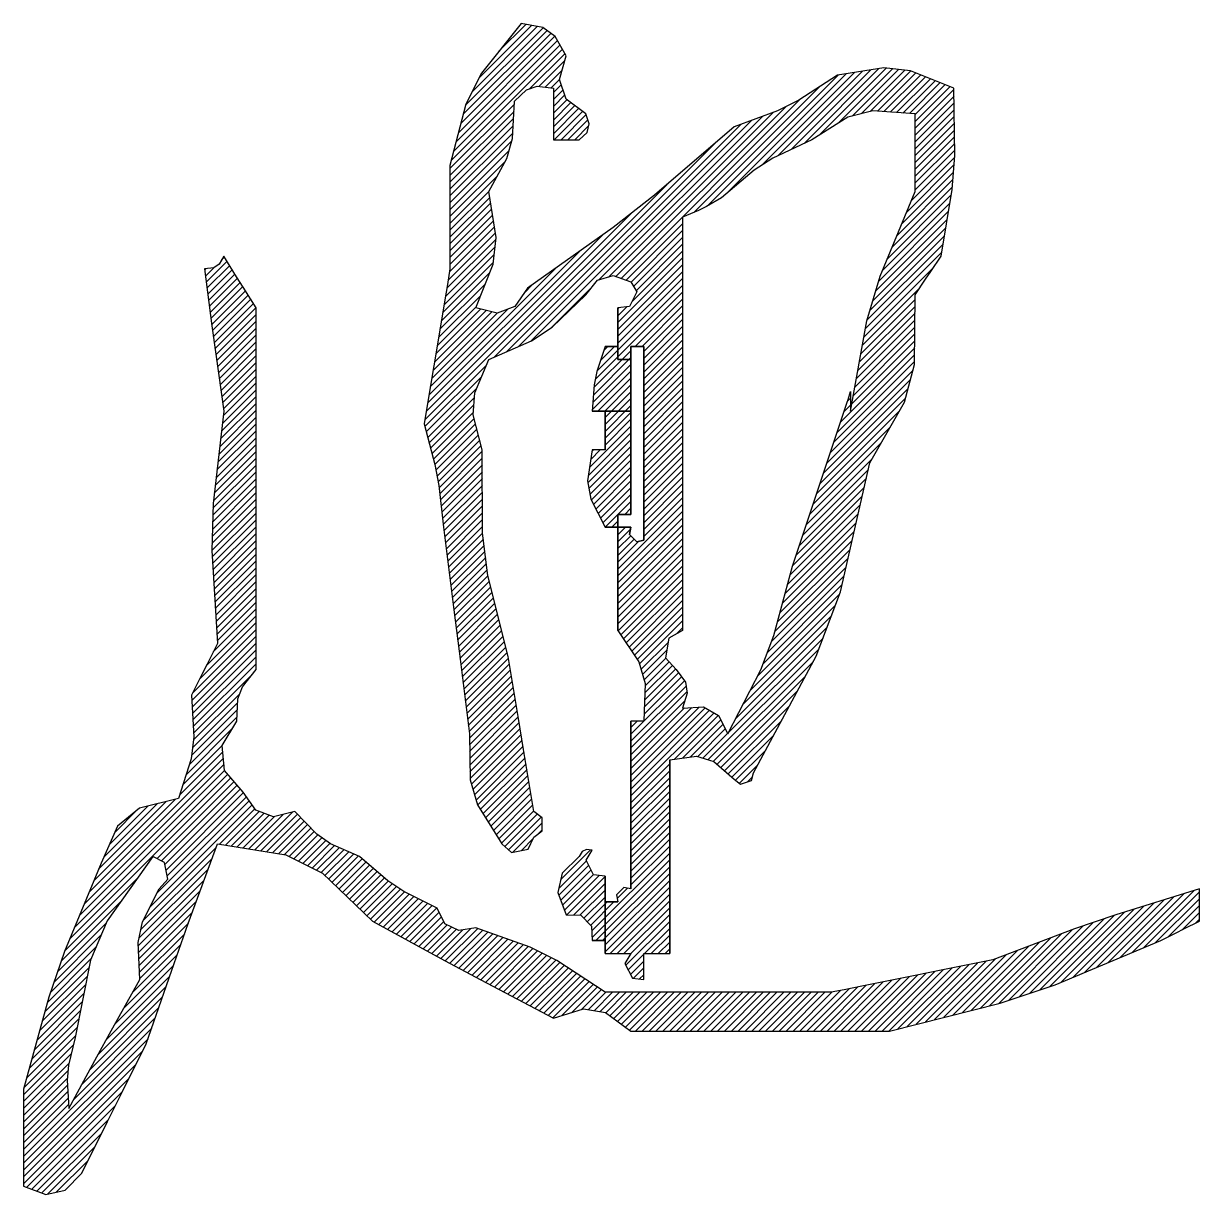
# Model space of a CAD drawing. Header units: millimetres. Extents: x 865974 to 875117, y 41124 to 44891.
# Drawn here: x 866647.772 to 866650.806, y 41152.245 to 41155.268 of the extents above; entities that cross this region are included whole.
import ezdxf

# ---------------------------------------------------------------- set-up
doc = ezdxf.new("R2010")
doc.units = ezdxf.units.MM
doc.header["$LTSCALE"] = 1000
doc.header["$MEASUREMENT"] = 0

# ---------------------------------------------------------------- blocks, each defined once
blk = doc.blocks.new('ZYC')
h = blk.add_hatch()
h.set_pattern_fill('ANSI31', color=256, scale=0.01, style=0)
h.paths.add_polyline_path([(0.43011, 0.364093), (0.43011, 0.382765), (0.43011, 0.420108), (0.42674, 0.42542), (0.425073, 0.428087), (0.421775, 0.433444), (0.420561, 0.431369), (0.419156, 0.430432), (0.416773, 0.43011), (0.418678, 0.415427), (0.419679, 0.408091), (0.421775, 0.393434), (0.419006, 0.369579), (0.418668, 0.357391), (0.420108, 0.333419), (0.41744, 0.328084), (0.416107, 0.325417), (0.413439, 0.320082), (0.414054, 0.309347), (0.413343, 0.303662), (0.410105, 0.293408), (0.399991, 0.290918), (0.394373, 0.286237), (0.3901, 0.276738), (0.380676, 0.253935), (0.376645, 0.242177), (0.370095, 0.218389), (0.370095, 0.208387), (0.370095, 0.203385), (0.370095, 0.193383), (0.375842, 0.191199), (0.380817, 0.192305), (0.385099, 0.196717), (0.391767, 0.210054), (0.395101, 0.216722), (0.40177, 0.230059), (0.408931, 0.250792), (0.412599, 0.261129), (0.420108, 0.281739), (0.437767, 0.278859), (0.447218, 0.274133), (0.460118, 0.261734), (0.478724, 0.251609), (0.48806, 0.246608), (0.506796, 0.236727), (0.514554, 0.239101), (0.520234, 0.238155), (0.526802, 0.233393), (0.553475, 0.233393), (0.566812, 0.233393), (0.593485, 0.233393), (0.62211, 0.240615), (0.63627, 0.245335), (0.663503, 0.256732), (0.667504, 0.258733), (0.669505, 0.259733), (0.673506, 0.261734), (0.673506, 0.265068), (0.673506, 0.266735), (0.673506, 0.270069), (0.65194, 0.26343), (0.641248, 0.259755), (0.620159, 0.251731), (0.606822, 0.249064), (0.600154, 0.24773), (0.586817, 0.245063), (0.583483, 0.244396), (0.581816, 0.244062), (0.578481, 0.243396), (0.555142, 0.243396), (0.543472, 0.243396), (0.520133, 0.243396), (0.507672, 0.251585), (0.500819, 0.255011), (0.486791, 0.260067), (0.482384, 0.259302), (0.478821, 0.261083), (0.476789, 0.265068), (0.468212, 0.269419), (0.464099, 0.272162), (0.456784, 0.278405), (0.44933, 0.281676), (0.445738, 0.284191), (0.440113, 0.290074), (0.434588, 0.288683), (0.430024, 0.290394), (0.426776, 0.295076), (0.421963, 0.300651), (0.42138, 0.307062), (0.425109, 0.313414), (0.425389, 0.319104), (0.426579, 0.322279), (0.43011, 0.32675)])
h.paths.add_polyline_path([(0.403437, 0.278405), (0.406483, 0.276895), (0.407335, 0.272635), (0.405104, 0.270069), (0.400789, 0.261552), (0.399657, 0.256267), (0.400102, 0.24673), (0.39271, 0.233425), (0.389042, 0.226756), (0.381764, 0.213388), (0.381342, 0.220741), (0.38169, 0.224569), (0.383431, 0.231726), (0.387336, 0.251661), (0.391694, 0.261829)], flags=16)
h.paths.add_polyline_path([(0.588484, 0.380097), (0.597359, 0.395706), (0.599993, 0.405487), (0.600154, 0.423442), (0.602821, 0.427443), (0.604155, 0.429443), (0.606822, 0.433444), (0.609698, 0.450594), (0.610376, 0.459401), (0.610156, 0.476789), (0.598944, 0.481275), (0.592073, 0.482039), (0.580149, 0.480123), (0.570106, 0.473686), (0.564651, 0.470958), (0.553475, 0.466786), (0.532919, 0.449159), (0.522205, 0.440789), (0.500128, 0.425109), (0.49688, 0.420428), (0.492316, 0.418716), (0.486791, 0.420108), (0.491278, 0.43132), (0.492041, 0.438191), (0.490125, 0.450115), (0.494812, 0.458618), (0.496281, 0.463759), (0.496794, 0.473455), (0.499861, 0.47635), (0.502606, 0.477265), (0.506796, 0.476789), (0.506796, 0.471454), (0.506796, 0.468787), (0.506796, 0.463452), (0.509464, 0.463452), (0.510797, 0.463452), (0.513465, 0.463452), (0.515512, 0.465287), (0.516075, 0.467538), (0.515132, 0.47012), (0.510092, 0.473944), (0.508393, 0.479041), (0.510131, 0.485124), (0.507303, 0.490115), (0.504099, 0.492404), (0.498461, 0.49346), (0.488222, 0.480646), (0.484231, 0.472663), (0.480123, 0.456784), (0.480123, 0.446114), (0.480123, 0.44078), (0.480123, 0.43011), (0.479456, 0.426109), (0.479123, 0.424109), (0.478456, 0.420108), (0.476455, 0.408104), (0.475455, 0.402103), (0.473455, 0.3901), (0.476237, 0.379607), (0.477248, 0.374214), (0.478456, 0.363426), (0.481123, 0.342088), (0.482457, 0.331418), (0.485124, 0.310079), (0.485298, 0.298264), (0.487209, 0.291767), (0.49346, 0.281739), (0.496025, 0.279507), (0.500285, 0.280359), (0.501795, 0.283406), (0.503893, 0.285053), (0.503893, 0.288427), (0.501795, 0.290074), (0.499128, 0.306078), (0.497794, 0.31408), (0.495127, 0.330085), (0.489921, 0.35095), (0.488548, 0.361927), (0.488458, 0.383431), (0.486111, 0.392492), (0.486514, 0.398136), (0.490125, 0.406771), (0.501156, 0.411552), (0.506476, 0.415099), (0.515132, 0.423442), (0.518173, 0.427226), (0.52222, 0.428382), (0.526802, 0.426776), (0.528325, 0.424212), (0.526432, 0.420426), (0.523467, 0.420108), (0.523467, 0.406771), (0.526802, 0.406771), (0.526802, 0.410105), (0.528135, 0.410105), (0.528802, 0.410105), (0.530136, 0.410105), (0.530136, 0.3901), (0.530136, 0.380097), (0.530136, 0.360092), (0.528293, 0.359691), (0.5264, 0.361584), (0.526802, 0.363426), (0.523467, 0.363426), (0.523467, 0.336753), (0.528881, 0.328693), (0.530475, 0.323117), (0.530136, 0.313414), (0.528802, 0.313414), (0.526802, 0.313414), (0.526802, 0.283406), (0.526802, 0.270069), (0.524959, 0.270471), (0.523066, 0.268578), (0.523467, 0.266735), (0.520133, 0.266735), (0.520133, 0.253398), (0.522801, 0.253398), (0.524134, 0.253398), (0.526802, 0.253398), (0.525278, 0.250835), (0.527171, 0.247049), (0.530136, 0.24673), (0.530136, 0.249397), (0.530136, 0.250731), (0.530136, 0.253398), (0.532803, 0.253398), (0.534137, 0.253398), (0.536804, 0.253398), (0.536804, 0.283406), (0.536804, 0.303411), (0.543701, 0.304362), (0.54824, 0.303), (0.553475, 0.29841), (0.555117, 0.297087), (0.557957, 0.298033), (0.558476, 0.300077), (0.574642, 0.330198), (0.580858, 0.346774)])
h.paths.add_polyline_path([(0.540138, 0.37943), (0.540138, 0.400769), (0.540138, 0.443447), (0.544251, 0.445207), (0.546265, 0.446215), (0.550141, 0.448448), (0.558596, 0.455637), (0.56343, 0.458745), (0.57348, 0.463452), (0.582783, 0.469318), (0.589185, 0.470919), (0.600154, 0.47012), (0.600154, 0.462118), (0.600154, 0.458117), (0.600154, 0.450115), (0.591126, 0.428275), (0.587717, 0.416684), (0.583483, 0.393434), (0.583483, 0.395435), (0.583483, 0.396435), (0.583483, 0.398435), (0.582816, 0.396435), (0.582482, 0.395435), (0.581816, 0.393434), (0.576481, 0.37743), (0.573814, 0.369428), (0.568479, 0.353424), (0.563693, 0.335475), (0.560283, 0.326609), (0.551808, 0.310079), (0.549387, 0.31488), (0.545503, 0.317099), (0.540138, 0.316748), (0.541325, 0.320626), (0.540852, 0.323466), (0.538471, 0.32675), (0.535708, 0.32972), (0.536562, 0.33484), (0.540138, 0.336753)], flags=16)
h.paths.add_polyline_path([(0.526802, 0.393434), (0.520133, 0.393434), (0.520133, 0.383431), (0.518799, 0.383431), (0.518133, 0.383431), (0.516799, 0.383431), (0.515643, 0.375402), (0.516436, 0.370647), (0.520133, 0.363426), (0.523467, 0.363426), (0.523467, 0.366761), (0.524801, 0.366761), (0.525468, 0.366761), (0.526802, 0.366761)], flags=17)
h.paths.add_polyline_path([(0.526802, 0.406771), (0.523467, 0.406771), (0.523467, 0.410105), (0.520133, 0.410105), (0.518021, 0.403641), (0.517335, 0.400213), (0.516799, 0.393434), (0.526802, 0.393434)], flags=17)
h.paths.add_polyline_path([(0.520133, 0.273403), (0.517168, 0.273722), (0.515275, 0.277508), (0.516799, 0.280072), (0.515322, 0.280274), (0.514189, 0.279708), (0.513465, 0.278405), (0.509053, 0.274123), (0.507947, 0.269148), (0.510131, 0.263401), (0.5139, 0.263267), (0.516665, 0.260502), (0.516799, 0.256732), (0.520133, 0.256732)], flags=17)
for p, q in [((0.498461, 0.49346), (0.488222, 0.480646)), ((0.504099, 0.492404), (0.498461, 0.49346)), ((0.507303, 0.490115), (0.504099, 0.492404)), ((0.510131, 0.485124), (0.507303, 0.490115)), ((0.508393, 0.479041), (0.510131, 0.485124)), ((0.488222, 0.480646), (0.484231, 0.472663)), ((0.580149, 0.480123), (0.570106, 0.473686)), ((0.592073, 0.482039), (0.580149, 0.480123)), ((0.598944, 0.481275), (0.592073, 0.482039)), ((0.610156, 0.476789), (0.598944, 0.481275)), ((0.499861, 0.47635), (0.502606, 0.477265)), ((0.502606, 0.477265), (0.506796, 0.476789)), ((0.506796, 0.476789), (0.506796, 0.471454)), ((0.510092, 0.473944), (0.508393, 0.479041)), ((0.610376, 0.459401), (0.610156, 0.476789)), ((0.496281, 0.463759), (0.496794, 0.473455)), ((0.496794, 0.473455), (0.499861, 0.47635)), ((0.515132, 0.47012), (0.510092, 0.473944)), ((0.570106, 0.473686), (0.564651, 0.470958)), ((0.484231, 0.472663), (0.480123, 0.456784)), ((0.506796, 0.471454), (0.506796, 0.468787)), ((0.564651, 0.470958), (0.553475, 0.466786)), ((0.589185, 0.470919), (0.582783, 0.469318)), ((0.600154, 0.47012), (0.589185, 0.470919)), ((0.506796, 0.468787), (0.506796, 0.463452)), ((0.516075, 0.467538), (0.515132, 0.47012)), ((0.515512, 0.465287), (0.516075, 0.467538)), ((0.582783, 0.469318), (0.57348, 0.463452)), ((0.600154, 0.462118), (0.600154, 0.47012)), ((0.513465, 0.463452), (0.515512, 0.465287)), ((0.553475, 0.466786), (0.532919, 0.449159)), ((0.494812, 0.458618), (0.496281, 0.463759)), ((0.506796, 0.463452), (0.509464, 0.463452)), ((0.509464, 0.463452), (0.510797, 0.463452)), ((0.510797, 0.463452), (0.513465, 0.463452)), ((0.57348, 0.463452), (0.56343, 0.458745)), ((0.600154, 0.458117), (0.600154, 0.462118)), ((0.490125, 0.450115), (0.494812, 0.458618)), ((0.56343, 0.458745), (0.558596, 0.455637)), ((0.609698, 0.450594), (0.610376, 0.459401)), ((0.480123, 0.456784), (0.480123, 0.446114)), ((0.558596, 0.455637), (0.550141, 0.448448)), ((0.600154, 0.450115), (0.600154, 0.458117)), ((0.492041, 0.438191), (0.490125, 0.450115)), ((0.532919, 0.449159), (0.522205, 0.440789)), ((0.591126, 0.428275), (0.600154, 0.450115)), ((0.606822, 0.433444), (0.609698, 0.450594)), ((0.480123, 0.446114), (0.480123, 0.44078)), ((0.546265, 0.446215), (0.544251, 0.445207)), ((0.550141, 0.448448), (0.546265, 0.446215)), ((0.544251, 0.445207), (0.540138, 0.443447)), ((0.540138, 0.443447), (0.540138, 0.400769)), ((0.480123, 0.44078), (0.480123, 0.43011)), ((0.522205, 0.440789), (0.500128, 0.425109)), ((0.491278, 0.43132), (0.492041, 0.438191)), ((0.420561, 0.431369), (0.419156, 0.430432)), ((0.421775, 0.433444), (0.420561, 0.431369)), ((0.425073, 0.428087), (0.421775, 0.433444)), ((0.486791, 0.420108), (0.491278, 0.43132)), ((0.604155, 0.429443), (0.606822, 0.433444)), ((0.419156, 0.430432), (0.416773, 0.43011)), ((0.416773, 0.43011), (0.418678, 0.415427)), ((0.42674, 0.42542), (0.425073, 0.428087)), ((0.480123, 0.43011), (0.479456, 0.426109)), ((0.518173, 0.427226), (0.52222, 0.428382)), ((0.52222, 0.428382), (0.526802, 0.426776)), ((0.587717, 0.416684), (0.591126, 0.428275)), ((0.602821, 0.427443), (0.604155, 0.429443)), ((0.43011, 0.420108), (0.42674, 0.42542)), ((0.479456, 0.426109), (0.479123, 0.424109)), ((0.500128, 0.425109), (0.49688, 0.420428)), ((0.515132, 0.423442), (0.518173, 0.427226)), ((0.526802, 0.426776), (0.528325, 0.424212)), ((0.600154, 0.423442), (0.602821, 0.427443)), ((0.479123, 0.424109), (0.478456, 0.420108)), ((0.506476, 0.415099), (0.515132, 0.423442)), ((0.528325, 0.424212), (0.526432, 0.420426)), ((0.599993, 0.405487), (0.600154, 0.423442)), ((0.43011, 0.382765), (0.43011, 0.420108)), ((0.478456, 0.420108), (0.476455, 0.408104)), ((0.492316, 0.418716), (0.486791, 0.420108)), ((0.49688, 0.420428), (0.492316, 0.418716)), ((0.526432, 0.420426), (0.523467, 0.420108)), ((0.523467, 0.420108), (0.523467, 0.406771)), ((0.523467, 0.406771), (0.523467, 0.420108)), ((0.523467, 0.420108), (0.523467, 0.406771)), ((0.583483, 0.393434), (0.587717, 0.416684)), ((0.418678, 0.415427), (0.419679, 0.408091)), ((0.501156, 0.411552), (0.506476, 0.415099)), ((0.490125, 0.406771), (0.501156, 0.411552)), ((0.520133, 0.410105), (0.518021, 0.403641)), ((0.523467, 0.410105), (0.520133, 0.410105)), ((0.520133, 0.410105), (0.523467, 0.410105)), ((0.523467, 0.410105), (0.520133, 0.410105)), ((0.523467, 0.406771), (0.523467, 0.410105)), ((0.523467, 0.410105), (0.523467, 0.406771)), ((0.523467, 0.406771), (0.523467, 0.410105)), ((0.526802, 0.406771), (0.526802, 0.410105)), ((0.526802, 0.410105), (0.526802, 0.406771)), ((0.526802, 0.406771), (0.526802, 0.410105)), ((0.526802, 0.410105), (0.528135, 0.410105)), ((0.526802, 0.410105), (0.526802, 0.366761)), ((0.526802, 0.366761), (0.526802, 0.410105)), ((0.526802, 0.410105), (0.526802, 0.366761)), ((0.528135, 0.410105), (0.526802, 0.410105)), ((0.528135, 0.410105), (0.528802, 0.410105)), ((0.528802, 0.410105), (0.528135, 0.410105)), ((0.528802, 0.410105), (0.530136, 0.410105)), ((0.530136, 0.410105), (0.528802, 0.410105)), ((0.530136, 0.410105), (0.530136, 0.3901)), ((0.530136, 0.3901), (0.530136, 0.410105)), ((0.419679, 0.408091), (0.421775, 0.393434)), ((0.476455, 0.408104), (0.475455, 0.402103)), ((0.486514, 0.398136), (0.490125, 0.406771)), ((0.523467, 0.406771), (0.526802, 0.406771)), ((0.526802, 0.406771), (0.523467, 0.406771)), ((0.523467, 0.406771), (0.526802, 0.406771)), ((0.526802, 0.406771), (0.523467, 0.406771)), ((0.523467, 0.406771), (0.526802, 0.406771)), ((0.526802, 0.406771), (0.523467, 0.406771)), ((0.526802, 0.393434), (0.526802, 0.406771)), ((0.526802, 0.406771), (0.526802, 0.393434)), ((0.526802, 0.393434), (0.526802, 0.406771)), ((0.518021, 0.403641), (0.517335, 0.400213)), ((0.597359, 0.395706), (0.599993, 0.405487)), ((0.475455, 0.402103), (0.473455, 0.3901)), ((0.540138, 0.400769), (0.540138, 0.37943)), ((0.486111, 0.392492), (0.486514, 0.398136)), ((0.517335, 0.400213), (0.516799, 0.393434)), ((0.582816, 0.396435), (0.583483, 0.398435)), ((0.583483, 0.398435), (0.583483, 0.396435)), ((0.581816, 0.393434), (0.582482, 0.395435)), ((0.582482, 0.395435), (0.582816, 0.396435)), ((0.583483, 0.396435), (0.583483, 0.395435)), ((0.583483, 0.395435), (0.583483, 0.393434)), ((0.588484, 0.380097), (0.597359, 0.395706)), ((0.421775, 0.393434), (0.419006, 0.369579)), ((0.488458, 0.383431), (0.486111, 0.392492)), ((0.516799, 0.393434), (0.526802, 0.393434)), ((0.526802, 0.393434), (0.516799, 0.393434)), ((0.516799, 0.393434), (0.526802, 0.393434)), ((0.526802, 0.393434), (0.520133, 0.393434)), ((0.520133, 0.393434), (0.526802, 0.393434)), ((0.526802, 0.393434), (0.520133, 0.393434)), ((0.520133, 0.393434), (0.520133, 0.383431)), ((0.520133, 0.383431), (0.520133, 0.393434)), ((0.520133, 0.393434), (0.520133, 0.383431)), ((0.526802, 0.366761), (0.526802, 0.393434)), ((0.526802, 0.393434), (0.526802, 0.366761)), ((0.526802, 0.366761), (0.526802, 0.393434)), ((0.576481, 0.37743), (0.581816, 0.393434)), ((0.473455, 0.3901), (0.476237, 0.379607)), ((0.530136, 0.3901), (0.530136, 0.380097)), ((0.530136, 0.380097), (0.530136, 0.3901)), ((0.43011, 0.364093), (0.43011, 0.382765)), ((0.488548, 0.361927), (0.488458, 0.383431)), ((0.516799, 0.383431), (0.515643, 0.375402)), ((0.518133, 0.383431), (0.516799, 0.383431)), ((0.518799, 0.383431), (0.518133, 0.383431)), ((0.520133, 0.383431), (0.518799, 0.383431)), ((0.476237, 0.379607), (0.477248, 0.374214)), ((0.530136, 0.380097), (0.530136, 0.360092)), ((0.530136, 0.360092), (0.530136, 0.380097)), ((0.540138, 0.37943), (0.540138, 0.336753)), ((0.580858, 0.346774), (0.588484, 0.380097)), ((0.573814, 0.369428), (0.576481, 0.37743)), ((0.477248, 0.374214), (0.478456, 0.363426)), ((0.515643, 0.375402), (0.516436, 0.370647)), ((0.516436, 0.370647), (0.520133, 0.363426)), ((0.419006, 0.369579), (0.418668, 0.357391)), ((0.568479, 0.353424), (0.573814, 0.369428)), ((0.523467, 0.363426), (0.523467, 0.366761)), ((0.523467, 0.366761), (0.523467, 0.363426)), ((0.523467, 0.363426), (0.523467, 0.366761)), ((0.523467, 0.366761), (0.524801, 0.366761)), ((0.524801, 0.366761), (0.523467, 0.366761)), ((0.523467, 0.366761), (0.523467, 0.363426)), ((0.523467, 0.363426), (0.523467, 0.366761)), ((0.523467, 0.366761), (0.523467, 0.363426)), ((0.524801, 0.366761), (0.525468, 0.366761)), ((0.525468, 0.366761), (0.524801, 0.366761)), ((0.525468, 0.366761), (0.526802, 0.366761)), ((0.526802, 0.366761), (0.525468, 0.366761)), ((0.43011, 0.32675), (0.43011, 0.364093)), ((0.478456, 0.363426), (0.481123, 0.342088)), ((0.489921, 0.35095), (0.488548, 0.361927)), ((0.520133, 0.363426), (0.523467, 0.363426)), ((0.523467, 0.363426), (0.520133, 0.363426)), ((0.520133, 0.363426), (0.523467, 0.363426)), ((0.526802, 0.363426), (0.523467, 0.363426)), ((0.523467, 0.363426), (0.526802, 0.363426)), ((0.526802, 0.363426), (0.523467, 0.363426)), ((0.523467, 0.363426), (0.523467, 0.336753)), ((0.523467, 0.336753), (0.523467, 0.363426)), ((0.523467, 0.363426), (0.523467, 0.336753)), ((0.523467, 0.363426), (0.526802, 0.363426)), ((0.526802, 0.363426), (0.523467, 0.363426)), ((0.523467, 0.363426), (0.526802, 0.363426)), ((0.5264, 0.361584), (0.526802, 0.363426)), ((0.526802, 0.363426), (0.5264, 0.361584)), ((0.528293, 0.359691), (0.5264, 0.361584)), ((0.5264, 0.361584), (0.528293, 0.359691)), ((0.530136, 0.360092), (0.528293, 0.359691)), ((0.528293, 0.359691), (0.530136, 0.360092)), ((0.418668, 0.357391), (0.420108, 0.333419)), ((0.563693, 0.335475), (0.568479, 0.353424)), ((0.495127, 0.330085), (0.489921, 0.35095)), ((0.574642, 0.330198), (0.580858, 0.346774)), ((0.481123, 0.342088), (0.482457, 0.331418)), ((0.523467, 0.336753), (0.528881, 0.328693)), ((0.536562, 0.33484), (0.535708, 0.32972)), ((0.540138, 0.336753), (0.536562, 0.33484)), ((0.560283, 0.326609), (0.563693, 0.335475)), ((0.420108, 0.333419), (0.41744, 0.328084)), ((0.482457, 0.331418), (0.485124, 0.310079)), ((0.41744, 0.328084), (0.416107, 0.325417)), ((0.497794, 0.31408), (0.495127, 0.330085)), ((0.528881, 0.328693), (0.530475, 0.323117)), ((0.535708, 0.32972), (0.538471, 0.32675)), ((0.558476, 0.300077), (0.574642, 0.330198)), ((0.416107, 0.325417), (0.413439, 0.320082)), ((0.426579, 0.322279), (0.43011, 0.32675)), ((0.538471, 0.32675), (0.540852, 0.323466)), ((0.551808, 0.310079), (0.560283, 0.326609)), ((0.425389, 0.319104), (0.426579, 0.322279)), ((0.530475, 0.323117), (0.530136, 0.313414)), ((0.540852, 0.323466), (0.541325, 0.320626)), ((0.413439, 0.320082), (0.414054, 0.309347)), ((0.425109, 0.313414), (0.425389, 0.319104)), ((0.541325, 0.320626), (0.540138, 0.316748)), ((0.540138, 0.316748), (0.545503, 0.317099)), ((0.545503, 0.317099), (0.549387, 0.31488)), ((0.42138, 0.307062), (0.425109, 0.313414)), ((0.499128, 0.306078), (0.497794, 0.31408)), ((0.528135, 0.313414), (0.526802, 0.313414)), ((0.526802, 0.313414), (0.526802, 0.283406)), ((0.526802, 0.283406), (0.526802, 0.313414)), ((0.526802, 0.313414), (0.526802, 0.283406)), ((0.528802, 0.313414), (0.528135, 0.313414)), ((0.530136, 0.313414), (0.528802, 0.313414)), ((0.549387, 0.31488), (0.551808, 0.310079)), ((0.485124, 0.310079), (0.485298, 0.298264)), ((0.414054, 0.309347), (0.413343, 0.303662)), ((0.421963, 0.300651), (0.42138, 0.307062)), ((0.413343, 0.303662), (0.410105, 0.293408)), ((0.501795, 0.290074), (0.499128, 0.306078)), ((0.536804, 0.303411), (0.543701, 0.304362)), ((0.543701, 0.304362), (0.54824, 0.303)), ((0.426776, 0.295076), (0.421963, 0.300651)), ((0.536804, 0.283406), (0.536804, 0.303411)), ((0.536804, 0.303411), (0.536804, 0.283406)), ((0.536804, 0.283406), (0.536804, 0.303411)), ((0.54824, 0.303), (0.553475, 0.29841)), ((0.485298, 0.298264), (0.487209, 0.291767)), ((0.553475, 0.29841), (0.555117, 0.297087)), ((0.555117, 0.297087), (0.557957, 0.298033)), ((0.557957, 0.298033), (0.558476, 0.300077)), ((0.430024, 0.290394), (0.426776, 0.295076)), ((0.410105, 0.293408), (0.399991, 0.290918)), ((0.487209, 0.291767), (0.49346, 0.281739)), ((0.399991, 0.290918), (0.394373, 0.286237)), ((0.434588, 0.288683), (0.430024, 0.290394)), ((0.440113, 0.290074), (0.434588, 0.288683)), ((0.445738, 0.284191), (0.440113, 0.290074)), ((0.503893, 0.288427), (0.501795, 0.290074)), ((0.503893, 0.285053), (0.503893, 0.288427)), ((0.394373, 0.286237), (0.3901, 0.276738)), ((0.44933, 0.281676), (0.445738, 0.284191)), ((0.500285, 0.280359), (0.501795, 0.283406)), ((0.501795, 0.283406), (0.503893, 0.285053)), ((0.526802, 0.283406), (0.526802, 0.270069)), ((0.526802, 0.270069), (0.526802, 0.283406)), ((0.526802, 0.283406), (0.526802, 0.270069)), ((0.536804, 0.253398), (0.536804, 0.283406)), ((0.536804, 0.283406), (0.536804, 0.253398)), ((0.536804, 0.253398), (0.536804, 0.283406)), ((0.412599, 0.261129), (0.420108, 0.281739)), ((0.420108, 0.281739), (0.437767, 0.278859)), ((0.456784, 0.278405), (0.44933, 0.281676)), ((0.49346, 0.281739), (0.496025, 0.279507)), ((0.496025, 0.279507), (0.500285, 0.280359)), ((0.514189, 0.279708), (0.513465, 0.278405)), ((0.515322, 0.280274), (0.514189, 0.279708)), ((0.515275, 0.277508), (0.516799, 0.280072)), ((0.516799, 0.280072), (0.515322, 0.280274)), ((0.3901, 0.276738), (0.380676, 0.253935)), ((0.403437, 0.278405), (0.391694, 0.261829)), ((0.406483, 0.276895), (0.403437, 0.278405)), ((0.407335, 0.272635), (0.406483, 0.276895)), ((0.437767, 0.278859), (0.447218, 0.274133)), ((0.464099, 0.272162), (0.456784, 0.278405)), ((0.513465, 0.278405), (0.509053, 0.274123)), ((0.517168, 0.273722), (0.515275, 0.277508)), ((0.447218, 0.274133), (0.460118, 0.261734)), ((0.509053, 0.274123), (0.507947, 0.269148)), ((0.520133, 0.273403), (0.517168, 0.273722)), ((0.520133, 0.256732), (0.520133, 0.273403)), ((0.520133, 0.273403), (0.520133, 0.256732)), ((0.520133, 0.256732), (0.520133, 0.273403)), ((0.400789, 0.261552), (0.405104, 0.270069)), ((0.405104, 0.270069), (0.407335, 0.272635)), ((0.468212, 0.269419), (0.464099, 0.272162)), ((0.524959, 0.270471), (0.523066, 0.268578)), ((0.526802, 0.270069), (0.524959, 0.270471)), ((0.673506, 0.270069), (0.65194, 0.26343)), ((0.673506, 0.266735), (0.673506, 0.270069)), ((0.476789, 0.265068), (0.468212, 0.269419)), ((0.507947, 0.269148), (0.510131, 0.263401)), ((0.523066, 0.268578), (0.523467, 0.266735)), ((0.478821, 0.261083), (0.476789, 0.265068)), ((0.523467, 0.266735), (0.520133, 0.266735)), ((0.520133, 0.266735), (0.523467, 0.266735)), ((0.523467, 0.266735), (0.520133, 0.266735)), ((0.520133, 0.266735), (0.520133, 0.253398)), ((0.520133, 0.253398), (0.520133, 0.266735)), ((0.520133, 0.266735), (0.520133, 0.253398)), ((0.673506, 0.265068), (0.673506, 0.266735)), ((0.673506, 0.261734), (0.673506, 0.265068)), ((0.391694, 0.261829), (0.387336, 0.251661)), ((0.399657, 0.256267), (0.400789, 0.261552)), ((0.408931, 0.250792), (0.412599, 0.261129)), ((0.460118, 0.261734), (0.478724, 0.251609)), ((0.482384, 0.259302), (0.478821, 0.261083)), ((0.510131, 0.263401), (0.5139, 0.263267)), ((0.5139, 0.263267), (0.516665, 0.260502)), ((0.65194, 0.26343), (0.641248, 0.259755)), ((0.669505, 0.259733), (0.673506, 0.261734)), ((0.486791, 0.260067), (0.482384, 0.259302)), ((0.500819, 0.255011), (0.486791, 0.260067)), ((0.516665, 0.260502), (0.516799, 0.256732)), ((0.641248, 0.259755), (0.620159, 0.251731)), ((0.663503, 0.256732), (0.667504, 0.258733)), ((0.667504, 0.258733), (0.669505, 0.259733)), ((0.400102, 0.24673), (0.399657, 0.256267)), ((0.507672, 0.251585), (0.500819, 0.255011)), ((0.516799, 0.256732), (0.520133, 0.256732)), ((0.520133, 0.256732), (0.516799, 0.256732)), ((0.516799, 0.256732), (0.520133, 0.256732)), ((0.63627, 0.245335), (0.663503, 0.256732)), ((0.380676, 0.253935), (0.376645, 0.242177)), ((0.520133, 0.253398), (0.522801, 0.253398)), ((0.522801, 0.253398), (0.524134, 0.253398)), ((0.524134, 0.253398), (0.526802, 0.253398)), ((0.526802, 0.253398), (0.525278, 0.250835)), ((0.530136, 0.250731), (0.530136, 0.253398)), ((0.530136, 0.253398), (0.532803, 0.253398)), ((0.532803, 0.253398), (0.534137, 0.253398)), ((0.534137, 0.253398), (0.536804, 0.253398)), ((0.387336, 0.251661), (0.383431, 0.231726)), ((0.40177, 0.230059), (0.408931, 0.250792)), ((0.478724, 0.251609), (0.48806, 0.246608)), ((0.520133, 0.243396), (0.507672, 0.251585)), ((0.525278, 0.250835), (0.527171, 0.247049)), ((0.530136, 0.249397), (0.530136, 0.250731)), ((0.530136, 0.24673), (0.530136, 0.249397)), ((0.606822, 0.249064), (0.600154, 0.24773)), ((0.620159, 0.251731), (0.606822, 0.249064)), ((0.39271, 0.233425), (0.400102, 0.24673)), ((0.48806, 0.246608), (0.506796, 0.236727)), ((0.527171, 0.247049), (0.530136, 0.24673)), ((0.600154, 0.24773), (0.586817, 0.245063)), ((0.543472, 0.243396), (0.520133, 0.243396)), ((0.555142, 0.243396), (0.543472, 0.243396)), ((0.578481, 0.243396), (0.555142, 0.243396)), ((0.581816, 0.244062), (0.578481, 0.243396)), ((0.583483, 0.244396), (0.581816, 0.244062)), ((0.586817, 0.245063), (0.583483, 0.244396)), ((0.62211, 0.240615), (0.63627, 0.245335)), ((0.376645, 0.242177), (0.370095, 0.218389)), ((0.593485, 0.233393), (0.62211, 0.240615)), ((0.506796, 0.236727), (0.514554, 0.239101)), ((0.514554, 0.239101), (0.520234, 0.238155)), ((0.520234, 0.238155), (0.526802, 0.233393)), ((0.383431, 0.231726), (0.38169, 0.224569)), ((0.389042, 0.226756), (0.39271, 0.233425)), ((0.526802, 0.233393), (0.553475, 0.233393)), ((0.553475, 0.233393), (0.566812, 0.233393)), ((0.566812, 0.233393), (0.593485, 0.233393)), ((0.395101, 0.216722), (0.40177, 0.230059)), ((0.38169, 0.224569), (0.381342, 0.220741)), ((0.381764, 0.213388), (0.389042, 0.226756)), ((0.381342, 0.220741), (0.381764, 0.213388)), ((0.370095, 0.218389), (0.370095, 0.208387)), ((0.391767, 0.210054), (0.395101, 0.216722)), ((0.385099, 0.196717), (0.391767, 0.210054)), ((0.370095, 0.208387), (0.370095, 0.203385)), ((0.370095, 0.203385), (0.370095, 0.193383)), ((0.380817, 0.192305), (0.385099, 0.196717)), ((0.370095, 0.193383), (0.375842, 0.191199)), ((0.375842, 0.191199), (0.380817, 0.192305))]:
    blk.add_line(p, q)

msp = doc.modelspace()

# ---------------------------------------------------------------- block references
at = {"xscale": 10, "yscale": 10, "zscale": 10}
msp.add_blockref('ZYC', (866644.0714, 41150.3333), dxfattribs=at)

doc.saveas('drawing.dxf')
